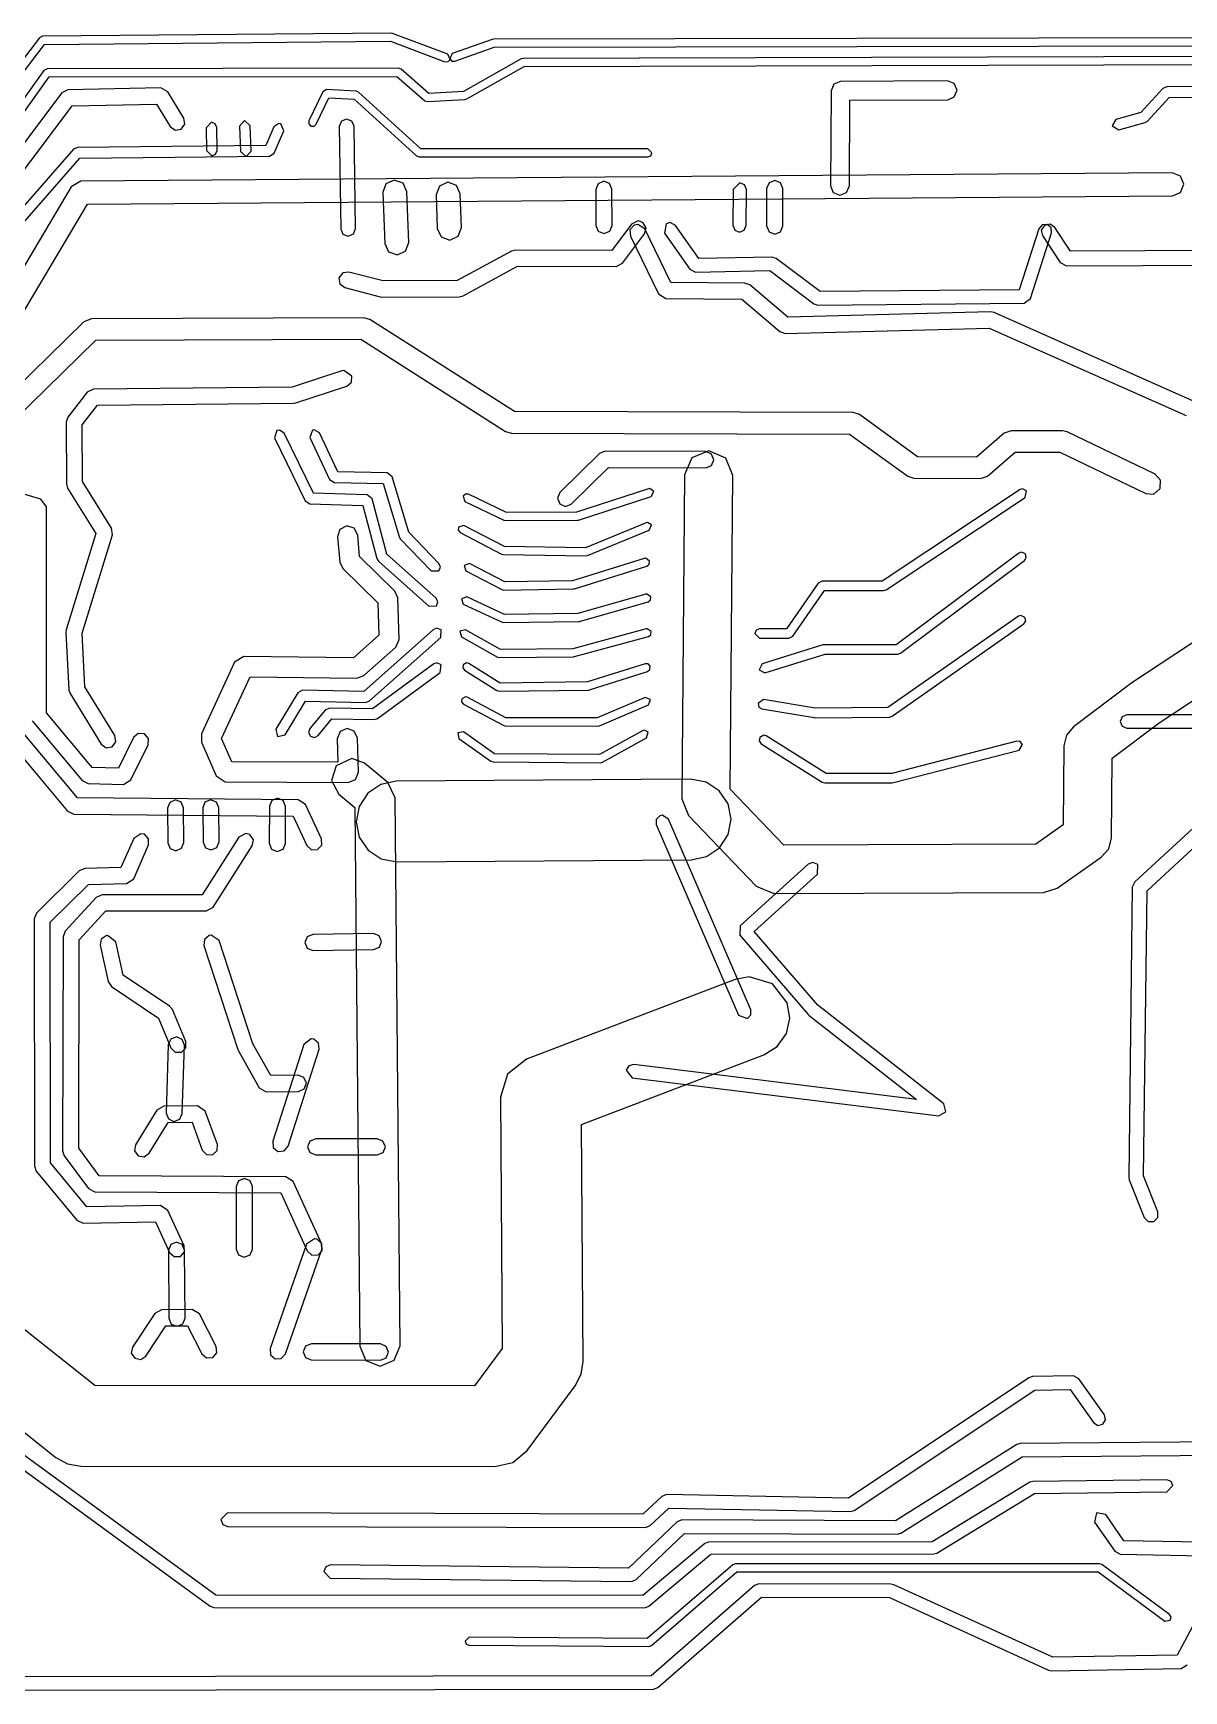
# Model space of a CAD drawing. Extents: x 7 to 219, y 2 to 126.
# Drawn here: x 53.4 to 139, y 2.3 to 125.6 of the extents above; entities that cross this region are included whole.
import ezdxf

# ---------------------------------------------------------------- set-up
doc = ezdxf.new("R2010")
doc.units = 0
doc.layers.add('PistasTop', color=7, linetype='CONTINUOUS')

msp = doc.modelspace()

# ---------------------------------------------------------------- linework, layer by layer
at = {"layer": 'PistasTop', "color": 7}
for p, q in [((53.8379, 125.25781), (45.332, 114.1934)), ((45.7168, 113.709), (54.2227, 124.77539)), ((54.0723, 125.375), (53.8379, 125.25781)), ((79.9961, 125.61133), (54.0723, 125.375)), ((54.2227, 124.77539), (79.9453, 125.00977)), ((79.9453, 125.00977), (84.0039, 123.48633)), ((80.1035, 125.5918), (79.9961, 125.61133)), ((79.9961, 125.61133), (79.9961, 125.61133)), ((84.2148, 124.04688), (80.1035, 125.5918)), ((87.5137, 125.13867), (84.5449, 124.08594)), ((87.6133, 125.15625), (87.5137, 125.13867)), ((162.656, 125.29688), (87.6133, 125.15625)), ((87.666, 124.55664), (162.561, 124.69531)), ((84.0039, 123.48633), (84.2337, 123.49398)), ((84.3906, 123.66211), (84.2148, 124.04688)), ((84.2337, 123.49398), (84.3906, 123.66211)), ((84.5449, 124.08594), (84.3633, 123.70312)), ((84.3633, 123.70312), (84.5166, 123.53197)), ((84.5166, 123.53197), (84.7461, 123.51953)), ((84.7461, 123.51953), (87.666, 124.55664)), ((89.668, 123.68945), (85.3887, 121.26953)), ((89.8164, 123.72656), (89.668, 123.68945)), ((158.74, 123.93164), (89.8164, 123.72656)), ((54.1699, 122.8418), (47.2734, 113.1992)), ((47.7129, 112.7813), (54.5684, 122.36719)), ((54.4141, 122.9668), (54.1699, 122.8418)), ((80.541, 122.99609), (54.4141, 122.9668)), ((54.5684, 122.36719), (80.4297, 122.39453)), ((80.4297, 122.39453), (82.5137, 120.58789)), ((80.7383, 122.92188), (80.541, 122.99609)), ((82.8145, 121.12109), (80.7383, 122.92188)), ((85.623, 120.71289), (89.8965, 123.12695)), ((89.8965, 123.12695), (158.646, 123.33203)), ((55.4922, 121.16602), (45.6406, 108.0586)), ((55.9609, 121.40625), (55.4922, 121.16602)), ((62.8613, 121.53125), (55.9609, 121.40625)), ((63.3828, 121.24609), (62.8613, 121.53125)), ((62.8613, 121.53125), (62.8613, 121.53125)), ((64.584, 119.29102), (63.3828, 121.24609)), ((74.916, 121.24609), (73.8906, 119.0957)), ((75.2031, 121.41602), (74.916, 121.24609)), ((77.3906, 121.30273), (75.2031, 121.41602)), ((75.2031, 121.41602), (75.2031, 121.41602)), ((77.5762, 121.22461), (77.3906, 121.30273)), ((82.207, 117.00586), (77.5762, 121.22461)), ((85.3887, 121.26953), (82.8145, 121.12109)), ((112.738, 121.31641), (112.693, 114.2559)), ((112.944, 121.80737), (112.738, 121.31641)), ((113.436, 122.01172), (112.944, 121.80737)), ((121.398, 122.05664), (113.436, 122.01172)), ((121.894, 121.85438), (121.398, 122.05664)), ((121.398, 122.05664), (121.398, 122.05664)), ((122.102, 121.36133), (121.894, 121.85438)), ((121.9, 120.86472), (122.102, 121.36133)), ((137.414, 121.48437), (135.773, 119.69727)), ((137.701, 121.61328), (137.414, 121.48437)), ((151.658, 121.83008), (137.701, 121.61328)), ((137.887, 120.81641), (151.67, 121.03125)), ((46.5996, 107.3379), (56.2754, 120.21094)), ((56.2754, 120.21094), (62.5391, 120.32617)), ((62.5391, 120.32617), (63.5605, 118.66211)), ((74.4336, 118.83789), (75.3711, 120.80664)), ((75.3711, 120.80664), (77.252, 120.70898)), ((77.252, 120.70898), (81.8887, 116.4844)), ((82.5137, 120.58789), (82.7285, 120.51563)), ((82.7285, 120.51563), (85.4922, 120.67383)), ((85.4922, 120.67383), (85.623, 120.71289)), ((114.094, 114.2461), (114.135, 120.61719)), ((114.135, 120.61719), (121.406, 120.65625)), ((121.406, 120.65625), (121.9, 120.86472)), ((135.773, 119.69727), (133.922, 119.19336)), ((136.283, 119.07031), (137.887, 120.81641)), ((63.5605, 118.66211), (63.9327, 118.39212)), ((63.9327, 118.39212), (64.3867, 118.46484)), ((64.3867, 118.46484), (64.6567, 118.83702)), ((64.6567, 118.83702), (64.584, 119.29102)), ((66.6309, 118.98242), (66.2363, 118.57812)), ((66.2363, 118.57812), (66.2539, 116.8789)), ((66.9152, 118.86803), (66.6309, 118.98242)), ((66.6309, 118.98242), (66.6309, 118.98242)), ((67.0352, 118.58594), (66.9152, 118.86803)), ((67.0547, 116.8887), (67.0352, 118.58594)), ((69.0957, 119.10742), (68.7148, 118.68945)), ((68.7148, 118.68945), (68.8008, 116.8027)), ((69.5137, 118.72656), (69.0957, 119.10742)), ((69.0957, 119.10742), (69.0957, 119.10742)), ((69.5996, 116.8398), (69.5137, 118.72656)), ((71.2793, 118.65234), (70.6777, 117.24805)), ((71.6504, 118.89453), (71.2793, 118.65234)), ((71.8047, 118.86133), (71.6504, 118.89453)), ((71.6504, 118.89453), (71.6504, 118.89453)), ((72.0156, 118.33789), (71.8047, 118.86133)), ((73.8906, 119.0957), (73.8788, 118.8659)), ((73.8788, 118.8659), (74.0332, 118.69531)), ((74.0332, 118.69531), (74.263, 118.68347)), ((74.263, 118.68347), (74.4336, 118.83789)), ((76.2962, 119.05605), (76.1406, 118.66406)), ((76.1406, 118.66406), (76.248, 111.043)), ((76.6836, 119.22266), (76.2962, 119.05605)), ((77.0743, 119.06641), (76.6836, 119.22266)), ((76.6836, 119.22266), (76.6836, 119.22266)), ((77.2402, 118.67969), (77.0743, 119.06641)), ((77.3477, 111.0586), (77.2402, 118.67969)), ((133.922, 119.19336), (133.641, 118.70313)), ((133.641, 118.70313), (134.131, 118.42188)), ((134.131, 118.42188), (136.094, 118.95508)), ((136.094, 118.95508), (136.283, 119.07031)), ((70.6777, 117.24805), (56.6582, 117.11133)), ((71.3105, 116.6934), (72.0156, 118.33789)), ((56.3613, 116.9746), (48.543, 108.0332)), ((49.1445, 107.5059), (56.8457, 116.3125)), ((56.6582, 117.11133), (56.3613, 116.9746)), ((56.8457, 116.3125), (70.9473, 116.4492)), ((66.2539, 116.8789), (66.6582, 116.4844)), ((66.6582, 116.4844), (66.9403, 116.6043)), ((66.9403, 116.6043), (67.0547, 116.8887)), ((68.8008, 116.8027), (69.2188, 116.4219)), ((69.2188, 116.4219), (69.5996, 116.8398)), ((70.9473, 116.4492), (71.3105, 116.6934)), ((81.8887, 116.4844), (82.0918, 116.4062)), ((82.0918, 116.4062), (99.1016, 116.4062)), ((99.1016, 117.00586), (82.207, 117.00586)), ((99.4023, 116.707), (99.1016, 117.00586)), ((99.1016, 116.4062), (99.3145, 116.4941)), ((99.3145, 116.4941), (99.4023, 116.707)), ((138.113, 115.207), (56.9258, 114.5898)), ((138.716, 114.9622), (138.113, 115.207)), ((138.113, 115.207), (138.113, 115.207)), ((138.969, 114.3633), (138.716, 114.9622)), ((56.2031, 114.1738), (47.9805, 100.3594)), ((56.9258, 114.5898), (56.2031, 114.1738)), ((57.418, 112.8926), (138.125, 113.5078)), ((79.6128, 114.3907), (79.375, 113.7441)), ((79.375, 113.7441), (79.5215, 109.9707)), ((80.2383, 114.6797), (79.6128, 114.3907)), ((80.8856, 114.4412), (80.2383, 114.6797)), ((80.2383, 114.6797), (80.2383, 114.6797)), ((81.1738, 113.8145), (80.8856, 114.4412)), ((81.3203, 110.041), (81.1738, 113.8145)), ((83.5878, 114.2327), (83.3457, 113.5879)), ((83.3457, 113.5879), (83.4316, 111.0762)), ((84.2148, 114.5176), (83.5878, 114.2327)), ((84.8597, 114.2755), (84.2148, 114.5176)), ((84.2148, 114.5176), (84.2148, 114.5176)), ((85.1445, 113.6484), (84.8597, 114.2755)), ((85.2305, 111.1387), (85.1445, 113.6484)), ((95.3917, 114.4114), (95.2187, 113.9863)), ((95.2187, 113.9863), (95.2324, 111.293)), ((95.8145, 114.5898), (95.3917, 114.4114)), ((96.2395, 114.4169), (95.8145, 114.5898)), ((95.8145, 114.5898), (95.8145, 114.5898)), ((96.418, 113.9941), (96.2395, 114.4169)), ((96.4336, 111.3008), (96.418, 113.9941)), ((105.445, 113.9883), (105.426, 111.3125)), ((105.947, 114.4844), (105.445, 113.9883)), ((106.3, 114.3365), (105.947, 114.4844)), ((105.947, 114.4844), (105.947, 114.4844)), ((106.445, 113.9824), (106.3, 114.3365)), ((106.426, 111.3047), (106.445, 113.9824)), ((108.113, 114.4747), (107.937, 114.0508)), ((107.937, 114.0508), (107.939, 111.2637)), ((108.537, 114.6504), (108.113, 114.4747)), ((108.962, 114.4753), (108.537, 114.6504)), ((108.537, 114.6504), (108.537, 114.6504)), ((109.139, 114.0508), (108.962, 114.4753)), ((109.141, 111.2656), (109.139, 114.0508)), ((112.693, 114.2559), (112.895, 113.7593)), ((112.895, 113.7593), (113.389, 113.5508)), ((113.389, 113.5508), (113.885, 113.7523)), ((113.885, 113.7523), (114.094, 114.2461)), ((138.125, 113.5078), (138.724, 113.7609)), ((138.724, 113.7609), (138.969, 114.3633)), ((49.4395, 99.4902), (57.418, 112.8926)), ((76.248, 111.043), (76.4153, 110.6568)), ((77.1921, 110.6685), (77.3477, 111.0586)), ((83.4316, 111.0762), (83.7172, 110.4503)), ((84.9884, 110.4938), (85.2305, 111.1387)), ((95.2324, 111.293), (95.4109, 110.8702)), ((96.2599, 110.8751), (96.4336, 111.3008)), ((97.8945, 111.4023), (96.4316, 109.4492)), ((98.0742, 111.3164), (97.7702, 110.9721)), ((98.3691, 111.6426), (97.8945, 111.4023)), ((98.3555, 111.377), (98.0742, 111.3164)), ((98.877, 111.041), (98.3555, 111.377)), ((98.3555, 111.377), (98.3555, 111.377)), ((98.7344, 111.5234), (98.3691, 111.6426)), ((98.3691, 111.6426), (98.3691, 111.6426)), ((98.9689, 111.1286), (98.7344, 111.5234)), ((98.8555, 110.6836), (98.9689, 111.1286)), ((100.82, 107.0625), (98.877, 111.041)), ((100.471, 111.4238), (100.346, 110.7285)), ((100.762, 111.5137), (100.471, 111.4238)), ((101.166, 111.2988), (100.762, 111.5137)), ((100.762, 111.5137), (100.762, 111.5137)), ((102.883, 108.8359), (101.166, 111.2988)), ((105.426, 111.3125), (105.569, 110.9578)), ((106.277, 110.9523), (106.426, 111.3047)), ((107.939, 111.2637), (108.116, 110.8391)), ((108.966, 110.8405), (109.141, 111.2656)), ((128.18, 111.0469), (126.73, 106.5215)), ((128.427, 111.3394), (128.18, 111.0469)), ((128.605, 111.3105), (128.371, 110.9616)), ((128.809, 111.3711), (128.427, 111.3394)), ((129.02, 111.3911), (128.605, 111.3105)), ((129.101, 111.1239), (128.809, 111.3711)), ((129.369, 111.1543), (129.02, 111.3911)), ((129.133, 110.7422), (129.101, 111.1239)), ((130.533, 109.3906), (129.369, 111.1543)), ((76.4153, 110.6568), (76.8066, 110.502)), ((76.8066, 110.502), (77.1921, 110.6685)), ((79.5215, 109.9707), (79.8104, 109.3453)), ((81.0818, 109.3957), (81.3203, 110.041)), ((83.7172, 110.4503), (84.3613, 110.209)), ((84.3613, 110.209), (84.9884, 110.4938)), ((95.4109, 110.8702), (95.8359, 110.6973)), ((95.8359, 110.6973), (96.2599, 110.8751)), ((97.2109, 108.4883), (98.8555, 110.6836)), ((97.7702, 110.9721), (97.7988, 110.5137)), ((97.7988, 110.5137), (99.9043, 106.2031)), ((100.346, 110.7285), (102.215, 108.0449)), ((105.569, 110.9578), (105.922, 110.8086)), ((105.922, 110.8086), (106.277, 110.9523)), ((108.116, 110.8391), (108.541, 110.6641)), ((108.541, 110.6641), (108.966, 110.8405)), ((127.574, 105.873), (129.133, 110.7422)), ((128.371, 110.9616), (128.451, 110.5488)), ((128.451, 110.5488), (129.779, 108.5371)), ((79.8104, 109.3453), (80.457, 109.1074)), ((80.457, 109.1074), (81.0818, 109.3957)), ((88.9551, 109.3945), (84.918, 107.2012)), ((89.2441, 109.4668), (88.9551, 109.3945)), ((96.4316, 109.4492), (89.2441, 109.4668)), ((108.33, 108.9492), (102.883, 108.8359)), ((108.643, 108.8496), (108.33, 108.9492)), ((111.912, 106.377), (108.643, 108.8496)), ((143.592, 109.457), (130.533, 109.3906)), ((76.3961, 107.7748), (76.1191, 107.4102)), ((76.1191, 107.4102), (76.1814, 106.9554)), ((76.8496, 107.8379), (76.3961, 107.7748)), ((79.4062, 107.1719), (76.8496, 107.8379)), ((85.3574, 106.0742), (89.3945, 108.2676)), ((89.3945, 108.2676), (96.7305, 108.248)), ((96.7305, 108.248), (97.2109, 108.4883)), ((102.215, 108.0449), (102.635, 107.832)), ((102.635, 107.832), (108.178, 107.9473)), ((108.178, 107.9473), (111.445, 105.4766)), ((129.779, 108.5371), (130.242, 108.2891)), ((130.242, 108.2891), (144.172, 108.3613)), ((76.1814, 106.9554), (76.5469, 106.6777)), ((76.5469, 106.6777), (79.1797, 105.9902)), ((84.918, 107.2012), (79.4062, 107.1719)), ((85.0742, 106.002), (85.3574, 106.0742)), ((99.9043, 106.2031), (100.439, 105.8672)), ((106.307, 107.0195), (100.82, 107.0625)), ((106.691, 106.877), (106.307, 107.0195)), ((109.514, 104.4785), (106.691, 106.877)), ((126.73, 106.5215), (111.912, 106.377)), ((79.1797, 105.9902), (79.334, 105.9707)), ((79.334, 105.9707), (85.0742, 106.002)), ((100.439, 105.8672), (106.08, 105.8223)), ((106.08, 105.8223), (108.91, 103.416)), ((124.604, 104.8652), (109.514, 104.4785)), ((111.445, 105.4766), (111.752, 105.375)), ((111.752, 105.375), (127.102, 105.5254)), ((124.863, 104.8145), (124.604, 104.8652)), ((127.102, 105.5254), (127.574, 105.873)), ((57.1484, 104.1309), (49.3398, 96.5078)), ((57.7031, 104.3594), (57.1484, 104.1309)), ((77.9766, 104.4336), (57.7031, 104.3594)), ((78.4102, 104.3086), (77.9766, 104.4336)), ((77.9766, 104.4336), (77.9766, 104.4336)), ((89.1816, 97.4551), (78.4102, 104.3086)), ((109.314, 103.2734), (124.5, 103.6621)), ((124.5, 103.6621), (139.156, 97.1641)), ((139.979, 98.1133), (124.863, 104.8145)), ((50.2207, 95.1309), (58.0332, 102.7598)), ((58.0332, 102.7598), (77.748, 102.832)), ((77.748, 102.832), (88.5176, 95.9805)), ((108.91, 103.416), (109.314, 103.2734)), ((76.3242, 100.4805), (72.6309, 99.2793)), ((76.4824, 100.5098), (76.3242, 100.4805)), ((77.082, 100.0957), (76.4824, 100.5098)), ((76.4824, 100.5098), (76.4824, 100.5098)), ((77.0453, 99.6376), (77.082, 100.0957)), ((57.3867, 98.8945), (55.9512, 97.0293)), ((57.8555, 99.127), (57.3867, 98.8945)), ((72.6309, 99.2793), (57.8555, 99.127)), ((72.916, 98.1094), (76.6953, 99.3398)), ((76.6953, 99.3398), (77.0453, 99.6376)), ((57.0273, 96.4609), (58.1602, 97.9297)), ((58.1602, 97.9297), (72.7363, 98.0801)), ((72.7363, 98.0801), (72.916, 98.1094)), ((114.371, 97.3848), (89.1816, 97.4551)), ((55.9512, 97.0293), (55.8262, 96.6621)), ((55.8262, 96.6621), (55.8438, 92.0742)), ((57.043, 92.248), (57.0273, 96.4609)), ((114.838, 97.2324), (114.371, 97.3848)), ((119.162, 94.0996), (114.838, 97.2324)), ((71.502, 96.0371), (71.3164, 95.5039)), ((71.3164, 95.5039), (73.6016, 90.8105)), ((71.6992, 96.0781), (71.502, 96.0371)), ((72.0371, 95.8535), (71.6992, 96.0781)), ((71.6992, 96.0781), (71.6992, 96.0781)), ((74.2148, 91.377), (72.0371, 95.8535)), ((74.1426, 96.0605), (73.9512, 95.5293)), ((73.9512, 95.5293), (75.4258, 92.4082)), ((74.2871, 96.0996), (74.1426, 96.0605)), ((74.6758, 95.8711), (74.2871, 96.0996)), ((74.2871, 96.0996), (74.2871, 96.0996)), ((76.043, 92.9727), (74.6758, 95.8711)), ((88.5176, 95.9805), (88.9453, 95.8555)), ((88.9453, 95.8555), (114.109, 95.7852)), ((114.109, 95.7852), (118.43, 92.6543)), ((125.617, 95.8398), (123.561, 94.0684)), ((126.141, 96.0332), (125.617, 95.8398)), ((129.938, 96.0293), (126.141, 96.0332)), ((130.283, 95.9492), (129.938, 96.0293)), ((136.836, 92.7988), (130.283, 95.9492)), ((95.5078, 94.332), (92.5508, 91.4258)), ((95.9316, 94.5039), (95.5078, 94.332)), ((103.406, 94.4727), (95.9316, 94.5039)), ((95.9316, 94.5039), (95.9316, 94.5039)), ((102.36, 94.0047), (101.822, 92.7363)), ((103.637, 94.5215), (102.36, 94.0047)), ((103.83, 94.2955), (103.406, 94.4727)), ((104.905, 93.9839), (103.637, 94.5215)), ((103.827, 93.4478), (104.004, 93.8711)), ((104.004, 93.8711), (103.83, 94.2955)), ((105.422, 92.707), (104.905, 93.9839)), ((123.561, 94.0684), (119.162, 94.0996)), ((124.377, 92.6602), (126.436, 94.4336)), ((126.436, 94.4336), (129.754, 94.4297)), ((129.754, 94.4297), (136.143, 91.3555)), ((53.9375, 90.9492), (47.7676, 92.7109)), ((79.709, 92.8906), (76.043, 92.9727)), ((80.082, 92.6074), (79.709, 92.8906)), ((81.3301, 88.4824), (80.082, 92.6074)), ((93.3926, 90.5703), (96.1738, 93.3027)), ((96.1738, 93.3027), (103.402, 93.2734)), ((101.822, 92.7363), (101.631, 68.6523)), ((103.402, 93.2734), (103.827, 93.4478)), ((105.236, 69.3555), (105.422, 92.707)), ((118.43, 92.6543), (118.895, 92.502)), ((123.85, 92.4668), (124.377, 92.6602)), ((137.245, 92.3424), (136.836, 92.7988)), ((55.8438, 92.0742), (55.9336, 91.7598)), ((55.9336, 91.7598), (58.0332, 88.373)), ((59.1973, 88.7734), (57.043, 92.248)), ((78.207, 91.2598), (74.2148, 91.377)), ((75.4258, 92.4082), (75.7793, 92.1797)), ((75.7793, 92.1797), (79.4004, 92.0977)), ((79.4004, 92.0977), (80.5918, 88.1582)), ((85.5285, 91.3134), (85.3574, 91.1602)), ((85.7578, 91.3008), (85.5285, 91.3134)), ((88.5742, 89.9434), (85.7578, 91.3008)), ((92.5508, 91.4258), (92.3725, 91.0032)), ((99.1582, 91.7031), (93.8027, 89.9668)), ((99.2578, 91.7188), (99.1582, 91.7031)), ((99.5352, 91.5098), (99.2578, 91.7188)), ((99.2578, 91.7188), (99.2578, 91.7188)), ((99.3418, 91.1328), (99.5352, 91.5098)), ((126.789, 91.6484), (116.531, 84.8438)), ((118.895, 92.502), (123.85, 92.4668)), ((126.98, 91.707), (126.789, 91.6484)), ((127.275, 91.5488), (126.98, 91.707)), ((126.98, 91.707), (126.98, 91.707)), ((127.176, 91.0645), (127.275, 91.5488)), ((136.143, 91.3555), (136.755, 91.3215)), ((136.755, 91.3215), (137.211, 91.7305)), ((137.211, 91.7305), (137.245, 92.3424)), ((54.3711, 90.3711), (53.9375, 90.9492)), ((54.3652, 75.0449), (54.3711, 90.3711)), ((73.6016, 90.8105), (73.9492, 90.5859)), ((73.9492, 90.5859), (77.8867, 90.4688)), ((77.8867, 90.4688), (78.9375, 86.5117)), ((78.582, 90.9629), (78.207, 91.2598)), ((79.6797, 86.834), (78.582, 90.9629)), ((85.3574, 91.1602), (85.4961, 90.7598)), ((85.4961, 90.7598), (88.377, 89.3711)), ((92.3725, 91.0032), (92.5449, 90.5781)), ((92.5449, 90.5781), (92.9671, 90.3989)), ((92.9671, 90.3989), (93.3926, 90.5703)), ((93.9434, 89.3809), (99.3418, 91.1328)), ((116.83, 84.2012), (127.176, 91.0645)), ((76.7051, 88.9453), (76.1955, 88.6816)), ((76.7168, 88.9473), (76.7051, 88.9453)), ((77.2567, 88.7682), (76.7168, 88.9473)), ((76.7168, 88.9473), (76.7168, 88.9473)), ((85.0176, 88.8516), (84.9965, 88.622)), ((85.4219, 88.9785), (85.0176, 88.8516)), ((88.4336, 87.4102), (85.4219, 88.9785)), ((88.377, 89.3711), (88.5078, 89.3418)), ((88.5078, 89.3418), (93.8516, 89.3672)), ((93.8027, 89.9668), (88.5742, 89.9434)), ((93.8516, 89.3672), (93.9434, 89.3809)), ((98.9687, 89.1797), (94.4492, 87.3203)), ((99.0684, 89.2012), (98.9687, 89.1797)), ((99.3594, 89.0156), (99.0684, 89.2012)), ((99.0684, 89.2012), (99.0684, 89.2012)), ((99.1973, 88.625), (99.3594, 89.0156)), ((58.0332, 88.373), (55.8301, 81.2168)), ((57.0078, 80.9648), (59.2598, 88.2812)), ((59.2598, 88.2812), (59.1973, 88.7734)), ((76.1955, 88.6816), (76.0215, 88.1348)), ((76.0215, 88.1348), (76.1836, 86.2578)), ((77.5156, 88.2617), (77.2567, 88.7682)), ((77.6543, 86.6641), (77.5156, 88.2617)), ((80.5918, 88.1582), (80.6855, 87.998)), ((80.6855, 87.998), (82.9766, 85.6074)), ((83.5547, 86.1621), (81.3301, 88.4824)), ((84.9965, 88.622), (85.1445, 88.4453)), ((85.1445, 88.4453), (88.2207, 86.8457)), ((94.6191, 86.7422), (99.1973, 88.625)), ((80.2832, 84.0977), (77.6543, 86.6641)), ((78.9375, 86.5117), (79.0566, 86.3164)), ((83.3438, 83.5645), (79.6797, 86.834)), ((88.2207, 86.8457), (88.3535, 86.8105)), ((88.3535, 86.8105), (94.502, 86.7188)), ((94.4492, 87.3203), (88.4336, 87.4102)), ((98.8359, 86.5234), (93.502, 84.8594)), ((94.502, 86.7188), (94.6191, 86.7422)), ((98.9375, 86.5371), (98.8359, 86.5234)), ((99.2109, 86.3262), (98.9375, 86.5371)), ((98.9375, 86.5371), (98.9375, 86.5371)), ((126.699, 86.9297), (117.576, 80.1094)), ((117.902, 79.4785), (127.119, 86.3691)), ((126.887, 86.998), (126.699, 86.9297)), ((127.189, 86.8594), (126.887, 86.998)), ((126.887, 86.998), (126.887, 86.998)), ((127.119, 86.3691), (127.256, 86.5997)), ((127.256, 86.5997), (127.189, 86.8594)), ((76.1836, 86.2578), (76.4062, 85.7852)), ((76.4062, 85.7852), (79.0195, 83.2344)), ((79.0566, 86.3164), (82.8105, 82.9668)), ((82.9766, 85.6074), (83.541, 85.5957)), ((83.541, 85.5957), (83.6654, 85.8761)), ((83.6654, 85.8761), (83.5547, 86.1621)), ((85.8359, 86.1406), (85.4316, 86.0137)), ((85.4316, 86.0137), (85.5586, 85.6094)), ((85.5586, 85.6094), (88.2422, 84.209)), ((88.4531, 84.7773), (85.8359, 86.1406)), ((93.6387, 84.2754), (99.0137, 85.9492)), ((99.0137, 85.9492), (99.1907, 86.0967)), ((99.1907, 86.0967), (99.2109, 86.3262)), ((80.5098, 83.584), (80.2832, 84.0977)), ((88.2422, 84.209), (88.3867, 84.1758)), ((88.3867, 84.1758), (93.5547, 84.2617)), ((93.502, 84.8594), (88.4531, 84.7773)), ((93.5547, 84.2617), (93.6387, 84.2754)), ((98.9512, 83.875), (93.8809, 82.4316)), ((99.0059, 83.8848), (98.9512, 83.875)), ((99.3223, 83.668), (99.0059, 83.8848)), ((99.0059, 83.8848), (99.0059, 83.8848)), ((111.77, 84.6855), (109.416, 81.2969)), ((109.887, 80.7461), (112.24, 84.1367)), ((112.057, 84.8359), (111.77, 84.6855)), ((116.531, 84.8438), (112.057, 84.8359)), ((112.24, 84.1367), (116.637, 84.1426)), ((116.637, 84.1426), (116.83, 84.2012)), ((145.709, 84.2617), (135.107, 77.2676)), ((79.0195, 83.2344), (79.0957, 80.8105)), ((80.6055, 80.5039), (80.5098, 83.584)), ((82.8105, 82.9668), (83.375, 82.998)), ((83.4771, 83.2877), (83.3438, 83.5645)), ((83.375, 82.998), (83.4771, 83.2877)), ((85.623, 83.6719), (85.2246, 83.5273)), ((85.2246, 83.5273), (85.3691, 83.1289)), ((85.3691, 83.1289), (88.2559, 81.7832)), ((88.4473, 82.3555), (85.623, 83.6719)), ((94.0078, 81.8438), (99.1152, 83.2969)), ((99.1152, 83.2969), (99.2958, 83.4394)), ((99.2958, 83.4394), (99.3223, 83.668)), ((88.2559, 81.7832), (88.3867, 81.7559)), ((88.3867, 81.7559), (93.9297, 81.832)), ((93.8809, 82.4316), (88.4473, 82.3555)), ((93.9297, 81.832), (94.0078, 81.8438)), ((126.668, 82.2266), (116.961, 75.4258)), ((117.273, 74.791), (127.07, 81.6523)), ((126.857, 82.2891), (126.668, 82.2266)), ((127.156, 82.1406), (126.857, 82.2891)), ((126.857, 82.2891), (126.857, 82.2891)), ((127.07, 81.6523), (127.215, 81.8786)), ((127.215, 81.8786), (127.156, 82.1406)), ((137.139, 74.2949), (148.346, 81.6875)), ((55.8301, 81.2168), (55.8047, 81.0078)), ((55.8047, 81.0078), (56.0254, 76.752)), ((57.2148, 76.9668), (57.0078, 80.9648)), ((79.0957, 80.8105), (77.1914, 79.1348)), ((83.1602, 81.2383), (77.9785, 76.625)), ((78.3945, 75.9219), (83.6934, 80.6406)), ((80.3516, 79.918), (80.6055, 80.5039)), ((83.3926, 81.3379), (83.1602, 81.2383)), ((83.7246, 81.2051), (83.3926, 81.3379)), ((83.3926, 81.3379), (83.3926, 81.3379)), ((83.6934, 80.6406), (83.7246, 81.2051)), ((85.5312, 81.2227), (85.123, 81.1094)), ((85.123, 81.1094), (85.2363, 80.7012)), ((85.2363, 80.7012), (87.9141, 79.1895)), ((88.1406, 79.752), (85.5312, 81.2227)), ((98.9805, 81.291), (93.5176, 79.8066)), ((93.6387, 79.2188), (99.1387, 80.7109)), ((99.0371, 81.3008), (98.9805, 81.291)), ((99.3496, 81.0801), (99.0371, 81.3008)), ((99.0371, 81.3008), (99.0371, 81.3008)), ((99.1387, 80.7109), (99.3208, 80.8517)), ((99.3208, 80.8517), (99.3496, 81.0801)), ((107.149, 81.1937), (107.047, 80.9453)), ((107.047, 80.9453), (107.396, 80.5957)), ((107.396, 81.2969), (107.149, 81.1937)), ((109.416, 81.2969), (107.396, 81.2969)), ((107.396, 80.5957), (109.6, 80.5957)), ((109.6, 80.5957), (109.887, 80.7461)), ((69.0469, 79.2344), (68.3555, 78.7988)), ((77.1914, 79.1348), (69.0469, 79.2344)), ((77.9648, 77.8184), (80.3516, 79.918)), ((87.9141, 79.1895), (88.0664, 79.1504)), ((88.0664, 79.1504), (93.5625, 79.207)), ((93.5176, 79.8066), (88.1406, 79.752)), ((93.5625, 79.207), (93.6387, 79.2188)), ((112.129, 80.0918), (107.604, 78.6836)), ((107.812, 78.0156), (112.287, 79.4082)), ((112.232, 80.1074), (112.129, 80.0918)), ((117.576, 80.1094), (112.232, 80.1074)), ((112.287, 79.4082), (117.691, 79.4082)), ((117.691, 79.4082), (117.902, 79.4785)), ((68.3555, 78.7988), (65.8906, 73.4648)), ((67.3926, 73.1406), (69.5137, 77.7285)), ((69.5137, 77.7285), (77.4609, 77.6309)), ((77.4609, 77.6309), (77.9648, 77.8184)), ((83.1719, 78.6875), (78.6152, 75.3438)), ((78.9805, 74.6191), (83.6445, 78.043)), ((83.4102, 78.7656), (83.1719, 78.6875)), ((83.7305, 78.6016), (83.4102, 78.7656)), ((83.4102, 78.7656), (83.4102, 78.7656)), ((83.6445, 78.043), (83.7305, 78.6016)), ((85.3633, 78.6191), (85.3243, 78.3927)), ((85.3243, 78.3927), (85.457, 78.2051)), ((85.6016, 78.7598), (85.3633, 78.6191)), ((85.457, 78.2051), (87.8652, 76.6934)), ((85.7773, 78.7148), (85.6016, 78.7598)), ((85.6016, 78.7598), (85.6016, 78.7598)), ((88.1094, 77.248), (85.7773, 78.7148)), ((98.8926, 78.6953), (94.6211, 77.334)), ((94.7617, 76.748), (99.0742, 78.123)), ((99.1215, 78.6758), (98.8926, 78.6953)), ((99.0742, 78.123), (99.25, 78.271)), ((99.2695, 78.5), (99.1215, 78.6758)), ((99.25, 78.271), (99.2695, 78.5)), ((107.604, 78.6836), (107.375, 78.2461)), ((107.375, 78.2461), (107.812, 78.0156)), ((56.0254, 76.752), (56.1133, 76.4668)), ((59.4453, 73.3457), (57.2148, 76.9668)), ((73.0645, 76.5215), (71.4219, 73.8164)), ((73.4141, 76.7148), (73.0645, 76.5215)), ((77.9785, 76.625), (73.4141, 76.7148)), ((87.8652, 76.6934), (88.0293, 76.6484)), ((88.0293, 76.6484), (94.6738, 76.7344)), ((94.6211, 77.334), (88.1094, 77.248)), ((94.6738, 76.7344), (94.7617, 76.748)), ((135.014, 77.2012), (130.773, 73.9961)), ((135.107, 77.2676), (135.014, 77.2012)), ((56.1133, 76.4668), (58.4219, 72.7168)), ((72.1055, 73.4023), (73.6289, 75.9102)), ((73.6289, 75.9102), (78.1191, 75.8203)), ((75.1035, 75.248), (73.9531, 73.8691)), ((75.416, 75.3906), (75.1035, 75.248)), ((78.6152, 75.3438), (75.416, 75.3906)), ((78.1191, 75.8203), (78.3945, 75.9219)), ((85.2617, 76.0801), (85.239, 75.8515)), ((85.239, 75.8515), (85.3848, 75.6738)), ((85.5332, 76.2383), (85.2617, 76.0801)), ((85.3848, 75.6738), (88.3262, 74.1133)), ((85.666, 76.2031), (85.5332, 76.2383)), ((85.5332, 76.2383), (85.5332, 76.2383)), ((88.543, 74.6777), (85.666, 76.2031)), ((98.9082, 76.1777), (95.3262, 74.6562)), ((95.5039, 74.0801), (99.1426, 75.627)), ((99.3008, 76.0195), (98.9082, 76.1777)), ((99.1426, 75.627), (99.3008, 76.0195)), ((107.703, 76.0195), (107.301, 75.7324)), ((107.301, 75.7324), (107.36, 75.4707)), ((107.36, 75.4707), (107.588, 75.3281)), ((107.588, 75.3281), (111.465, 74.6816)), ((111.551, 75.377), (107.703, 76.0195)), ((116.961, 75.4258), (111.551, 75.377)), ((50.418, 74.3105), (55.9297, 67.7246)), ((56.6719, 68.707), (51.4746, 74.918)), ((53.3027, 74.4453), (57.0059, 69.9961)), ((57.7539, 70.9727), (54.3652, 75.0449)), ((74.5684, 73.3574), (75.5957, 74.5879)), ((75.5957, 74.5879), (78.7383, 74.543)), ((78.7383, 74.543), (78.9805, 74.6191)), ((88.3262, 74.1133), (88.4668, 74.0781)), ((88.4668, 74.0781), (95.3867, 74.0566)), ((95.3262, 74.6562), (88.543, 74.6777)), ((95.3867, 74.0566), (95.5039, 74.0801)), ((111.465, 74.6816), (111.527, 74.6758)), ((111.527, 74.6758), (117.076, 74.7266)), ((117.076, 74.7266), (117.273, 74.791)), ((133.65, 71.6582), (137.139, 74.2949)), ((134.375, 74.75), (134.229, 74.3965)), ((134.229, 74.3965), (134.375, 74.0429)), ((134.729, 74.8965), (134.375, 74.75)), ((134.375, 74.0429), (134.729, 73.8965)), ((144.814, 74.8867), (134.729, 74.8965)), ((59.248, 72.5195), (59.518, 72.8917)), ((59.518, 72.8917), (59.4453, 73.3457)), ((60.8398, 73.1953), (59.7266, 70.9277)), ((61.185, 73.5002), (60.8398, 73.1953)), ((61.6445, 73.4707), (61.185, 73.5002)), ((61.9474, 73.1259), (61.6445, 73.4707)), ((61.918, 72.668), (61.9474, 73.1259)), ((65.8906, 73.4648), (65.8828, 72.8496)), ((65.8828, 72.8496), (66.9766, 70.3438)), ((68.1562, 71.3926), (67.3926, 73.1406)), ((71.4219, 73.8164), (71.5566, 73.2676)), ((71.5566, 73.2676), (72.1055, 73.4023)), ((73.9531, 73.8691), (73.8613, 73.5764)), ((73.8613, 73.5764), (74.0039, 73.3047)), ((74.0039, 73.3047), (74.2971, 73.2138)), ((74.2971, 73.2138), (74.5684, 73.3574)), ((76.1992, 73.6468), (75.9941, 73.1113)), ((75.9941, 73.1113), (76.041, 71.3574)), ((76.7227, 73.8809), (76.1992, 73.6468)), ((77.2581, 73.6758), (76.7227, 73.8809)), ((77.4922, 73.1523), (77.2581, 73.6758)), ((77.5625, 70.623), (77.4922, 73.1523)), ((85.3789, 73.6152), (84.9609, 73.5449)), ((84.9609, 73.5449), (85.0332, 73.127)), ((85.0332, 73.127), (87.4199, 71.4375)), ((87.6895, 71.9824), (85.3789, 73.6152)), ((98.7031, 73.7109), (95.5059, 71.9277)), ((95.7285, 71.3652), (98.9961, 73.1855)), ((98.8457, 73.748), (98.7031, 73.7109)), ((99.1113, 73.5937), (98.8457, 73.748)), ((98.8457, 73.748), (98.8457, 73.748)), ((98.9961, 73.1855), (99.1113, 73.5937)), ((107.426, 73.2148), (107.381, 72.9506)), ((107.381, 72.9506), (107.537, 72.7324)), ((107.721, 73.3789), (107.426, 73.2148)), ((107.908, 73.3242), (107.721, 73.3789)), ((107.721, 73.3789), (107.721, 73.3789)), ((112.355, 70.5293), (107.908, 73.3242)), ((126.543, 72.9434), (117.24, 70.5332)), ((126.809, 72.9063), (126.543, 72.9434)), ((126.971, 72.6914), (126.809, 72.9063)), ((130.251, 73.3702), (130.059, 72.5781)), ((130.773, 73.9961), (130.251, 73.3702)), ((134.729, 73.8965), (145.32, 73.8867)), ((58.4219, 72.7168), (58.794, 72.4468)), ((58.794, 72.4468), (59.248, 72.5195)), ((60.6348, 70.0547), (61.918, 72.668)), ((77.0742, 71.6406), (75.9102, 71.0996)), ((78.0215, 71.2949), (77.0742, 71.6406)), ((77.0742, 71.6406), (77.0742, 71.6406)), ((95.5059, 71.9277), (87.6895, 71.9824)), ((107.537, 72.7324), (112.068, 69.8828)), ((117.373, 69.8438), (126.719, 72.2656)), ((126.719, 72.2656), (126.971, 72.6914)), ((130.059, 72.5781), (130, 66.707)), ((133.59, 65.7461), (133.65, 71.6582)), ((59.7266, 70.9277), (57.7539, 70.9727)), ((66.9766, 70.3438), (67.6602, 69.8945)), ((76.041, 71.3574), (68.1562, 71.3926)), ((75.9102, 71.0996), (75.5699, 70.0025)), ((77.3485, 70.0787), (77.5625, 70.623)), ((79.7559, 69.8555), (78.0215, 71.2949)), ((87.4199, 71.4375), (87.5918, 71.3828)), ((87.5918, 71.3828), (95.5801, 71.3281)), ((95.5801, 71.3281), (95.7285, 71.3652)), ((117.24, 70.5332), (112.355, 70.5293)), ((57.0059, 69.9961), (57.4531, 69.7793)), ((57.4531, 69.7793), (60.082, 69.7188)), ((60.082, 69.7188), (60.6348, 70.0547)), ((67.6602, 69.8945), (76.8086, 69.8535)), ((75.5699, 70.0025), (76.1055, 68.9863)), ((76.8086, 69.8535), (77.3485, 70.0787)), ((79.228, 69.7171), (78.2587, 69.06)), ((80.375, 69.9531), (79.228, 69.7171)), ((80.2988, 68.7148), (79.7559, 69.8555)), ((102.283, 70.1035), (80.375, 69.9531)), ((103.433, 69.8834), (102.283, 70.1035)), ((102.283, 70.1035), (102.283, 70.1035)), ((104.411, 69.2401), (103.433, 69.8834)), ((105.068, 68.2714), (104.411, 69.2401)), ((109.225, 65.2012), (105.236, 69.3555)), ((112.068, 69.8828), (112.256, 69.8301)), ((112.256, 69.8301), (117.285, 69.832)), ((117.285, 69.832), (117.373, 69.8438)), ((73.0957, 68.5586), (56.6719, 68.707)), ((63.5349, 68.3768), (63.3633, 67.9512)), ((63.3633, 67.9512), (63.3867, 65.377)), ((63.957, 68.5566), (63.5349, 68.3768)), ((64.3826, 68.3851), (63.957, 68.5566)), ((63.957, 68.5566), (63.957, 68.5566)), ((64.5625, 67.9629), (64.3826, 68.3851)), ((64.5859, 65.3887), (64.5625, 67.9629)), ((66.1521, 68.3885), (65.9805, 67.9629)), ((65.9805, 67.9629), (66.0098, 65.4277)), ((66.5742, 68.5684), (66.1521, 68.3885)), ((67.0011, 68.3975), (66.5742, 68.5684)), ((66.5742, 68.5684), (66.5742, 68.5684)), ((67.1816, 67.9746), (67.0011, 68.3975)), ((67.209, 65.4414), (67.1816, 67.9746)), ((70.9531, 68.0879), (70.9375, 65.332)), ((71.1316, 68.5106), (70.9531, 68.0879)), ((71.5566, 68.6836), (71.1316, 68.5106)), ((71.9794, 68.5051), (71.5566, 68.6836)), ((71.5566, 68.6836), (71.5566, 68.6836)), ((72.1523, 68.0801), (71.9794, 68.5051)), ((72.1367, 65.3262), (72.1523, 68.0801)), ((73.6348, 68.2129), (73.0957, 68.5586)), ((74.8242, 65.6641), (73.6348, 68.2129)), ((76.1055, 68.9863), (77.3047, 67.9922)), ((77.3047, 67.9922), (77.6641, 27.9082)), ((77.6148, 68.0818), (77.3945, 66.9316)), ((78.2587, 69.06), (77.6148, 68.0818)), ((80.6641, 27.9355), (80.2988, 68.7148)), ((101.631, 68.6523), (102.133, 67.3926)), ((105.305, 67.125), (105.068, 68.2714)), ((55.9297, 67.7246), (56.3848, 67.5098)), ((56.3848, 67.5098), (72.707, 67.3613)), ((72.707, 67.3613), (73.7363, 65.1562)), ((77.3945, 66.9316), (77.6311, 65.7852)), ((99.9805, 67.3809), (99.7141, 67.1056)), ((99.7141, 67.1056), (99.7207, 66.7227)), ((99.7207, 66.7227), (105.846, 52.5527)), ((100.166, 67.4219), (99.9805, 67.3809)), ((100.639, 67.1191), (100.166, 67.4219)), ((100.166, 67.4219), (100.166, 67.4219)), ((106.764, 52.9492), (100.639, 67.1191)), ((102.133, 67.3926), (107.162, 62.1504)), ((105.085, 65.9753), (105.305, 67.125)), ((130, 66.707), (127.959, 65.2754)), ((60.8496, 65.6914), (59.9004, 63.5254)), ((61.3867, 66.0488), (60.8496, 65.6914)), ((61.6406, 66), (61.3867, 66.0488)), ((61.3867, 66.0488), (61.3867, 66.0488)), ((61.9589, 65.6685), (61.6406, 66)), ((61.9492, 65.209), (61.9589, 65.6685)), ((63.3867, 65.377), (63.5666, 64.9548)), ((64.4144, 64.9631), (64.5859, 65.3887)), ((68.6602, 65.793), (65.9316, 61.5098)), ((66.0098, 65.4277), (66.1903, 65.0068)), ((67.0374, 65.0158), (67.209, 65.4414)), ((69.1816, 66.0703), (68.6602, 65.793)), ((69.4883, 65.9766), (69.1816, 66.0703)), ((69.1816, 66.0703), (69.1816, 66.0703)), ((69.7515, 65.6005), (69.4883, 65.9766)), ((69.6719, 65.1484), (69.7515, 65.6005)), ((74.8446, 65.2042), (74.8242, 65.6641)), ((77.6311, 65.7852), (78.2884, 64.8166)), ((104.441, 64.9974), (105.085, 65.9753)), ((133.383, 64.925), (133.59, 65.7461)), ((139.67, 66.4629), (135.318, 62.4551)), ((136.238, 61.8066), (140.59, 65.8145)), ((60.8477, 62.6953), (61.9492, 65.209)), ((63.5666, 64.9548), (63.9922, 64.7832)), ((63.9922, 64.7832), (64.4144, 64.9631)), ((66.1903, 65.0068), (66.6152, 64.8359)), ((66.6152, 64.8359), (67.0374, 65.0158)), ((66.7676, 60.5879), (69.6719, 65.1484)), ((70.9375, 65.332), (71.1105, 64.907)), ((71.1105, 64.907), (71.5332, 64.7285)), ((71.5332, 64.7285), (71.9589, 64.9022)), ((71.9589, 64.9022), (72.1367, 65.3262)), ((73.7363, 65.1562), (74.0745, 64.8458)), ((74.0745, 64.8458), (74.5332, 64.8652)), ((74.5332, 64.8652), (74.8446, 65.2042)), ((78.2884, 64.8166), (79.2663, 64.1732)), ((79.2663, 64.1732), (80.416, 63.9531)), ((102.326, 64.1035), (103.473, 64.3401)), ((103.473, 64.3401), (104.441, 64.9974)), ((127.959, 65.2754), (109.225, 65.2012)), ((129.563, 62.0039), (132.824, 64.2891)), ((132.824, 64.2891), (133.383, 64.925)), ((56.8008, 63.2773), (53.6133, 60.1387)), ((57.2051, 63.4512), (56.8008, 63.2773)), ((59.9004, 63.5254), (57.2051, 63.4512)), ((80.416, 63.9531), (102.326, 64.1035)), ((111.035, 63.7812), (105.979, 59.1836)), ((107.012, 58.7715), (111.709, 63.041)), ((111.373, 63.9102), (111.035, 63.7812)), ((111.742, 63.7461), (111.373, 63.9102)), ((111.373, 63.9102), (111.373, 63.9102)), ((111.709, 63.041), (111.742, 63.7461)), ((54.6348, 59.459), (57.4746, 62.2578)), ((57.4746, 62.2578), (60.3145, 62.3379)), ((60.3145, 62.3379), (60.8477, 62.6953)), ((107.162, 62.1504), (108.469, 61.5977)), ((108.469, 61.5977), (128.537, 61.6777)), ((128.537, 61.6777), (129.563, 62.0039)), ((135.141, 62.0566), (134.873, 40.4922)), ((135.318, 62.4551), (135.141, 62.0566)), ((135.975, 40.5859), (136.238, 61.8066)), ((58.0566, 61.3066), (55.7559, 58.7832)), ((58.5, 61.502), (58.0566, 61.3066)), ((65.9316, 61.5098), (58.5, 61.502)), ((66.2617, 60.3086), (66.7676, 60.5879)), ((53.6133, 60.1387), (53.4355, 59.709)), ((53.4355, 59.709), (53.457, 41.332)), ((54.6562, 41.5488), (54.6348, 59.459)), ((56.7988, 58.1445), (58.7656, 60.3027)), ((58.7656, 60.3027), (66.2617, 60.3086)), ((55.5996, 58.3809), (55.5605, 42.4414)), ((55.7559, 58.7832), (55.5996, 58.3809)), ((56.7617, 42.6367), (56.7988, 58.1445)), ((58.4242, 58.1962), (58.3437, 57.7441)), ((58.8008, 58.459), (58.4242, 58.1962)), ((58.8965, 58.4727), (58.8008, 58.459)), ((59.5156, 58.002), (58.8965, 58.4727)), ((58.8965, 58.4727), (58.8965, 58.4727)), ((60.0605, 55.5312), (59.5156, 58.002)), ((66.1082, 58.1802), (66.0723, 57.7227)), ((66.457, 58.4785), (66.1082, 58.1802)), ((66.6152, 58.5078), (66.457, 58.4785)), ((67.2148, 58.0938), (66.6152, 58.5078)), ((66.6152, 58.5078), (66.6152, 58.5078)), ((69.7109, 50.4219), (67.2148, 58.0938)), ((73.7437, 58.3767), (73.5742, 57.9492)), ((74.166, 58.5586), (73.7437, 58.3767)), ((78.6836, 58.625), (74.166, 58.5586)), ((79.111, 58.4555), (78.6836, 58.625)), ((78.6836, 58.625), (78.6836, 58.625)), ((79.293, 58.0332), (79.111, 58.4555)), ((79.1235, 57.6058), (79.293, 58.0332)), ((105.979, 59.1836), (105.936, 58.4863)), ((105.936, 58.4863), (111.023, 52.5898)), ((111.748, 53.2793), (107.012, 58.7715)), ((58.3437, 57.7441), (58.9395, 55.0371)), ((66.0723, 57.7227), (68.5879, 49.9941)), ((73.5742, 57.9492), (73.7561, 57.5289)), ((73.7561, 57.5289), (74.1816, 57.3594)), ((74.1816, 57.3594), (78.7012, 57.4238)), ((78.7012, 57.4238), (79.1235, 57.6058)), ((63.5156, 53.2246), (60.0605, 55.5312)), ((58.9395, 55.0371), (59.1934, 54.668)), ((59.1934, 54.668), (62.6973, 52.3281)), ((105.602, 55.1973), (90.0742, 49.2734)), ((106.648, 55.3945), (105.602, 55.1973)), ((108.364, 54.8722), (106.648, 55.3945)), ((106.648, 55.3945), (106.648, 55.3945)), ((109.475, 53.4648), (108.364, 54.8722)), ((63.7363, 52.957), (63.5156, 53.2246)), ((109.671, 52.3105), (109.475, 53.4648)), ((121.121, 45.9473), (111.748, 53.2793)), ((62.6973, 52.3281), (63.6172, 50.1172)), ((64.7246, 50.5781), (63.7363, 52.957)), ((105.846, 52.5527), (106.502, 52.291)), ((106.502, 52.291), (106.769, 52.5658)), ((106.769, 52.5658), (106.764, 52.9492)), ((109.41, 51.169), (109.671, 52.3105)), ((111.023, 52.5898), (111.094, 52.5215)), ((111.094, 52.5215), (119.082, 46.2715)), ((63.6119, 50.7684), (63.4238, 50.3496)), ((64.041, 50.9316), (63.6119, 50.7684)), ((64.4605, 50.7429), (64.041, 50.9316)), ((64.041, 50.9316), (64.041, 50.9316)), ((64.623, 50.3125), (64.4605, 50.7429)), ((64.7261, 50.1188), (64.7246, 50.5781)), ((74.0586, 50.791), (73.498, 50.373)), ((74.252, 50.7637), (74.0586, 50.791)), ((74.0586, 50.791), (74.0586, 50.791)), ((74.6023, 50.4672), (74.252, 50.7637)), ((108.732, 50.2143), (109.41, 51.169)), ((63.4238, 50.3496), (63.2656, 45.2559)), ((63.6172, 50.1172), (63.9425, 49.7922)), ((63.9425, 49.7922), (64.4023, 49.793)), ((64.4023, 49.793), (64.7261, 50.1188)), ((64.4648, 45.2188), (64.623, 50.3125)), ((68.5879, 49.9941), (68.6348, 49.8848)), ((68.6348, 49.8848), (70.1758, 47.1445)), ((71.0469, 48.043), (69.7109, 50.4219)), ((73.498, 50.373), (71.1953, 43.1621)), ((72.3379, 42.7969), (74.6406, 50.0098)), ((74.6406, 50.0098), (74.6023, 50.4672)), ((94.1582, 44.4082), (107.74, 49.5918)), ((107.74, 49.5918), (108.732, 50.2143)), ((88.6675, 48.1633), (88.1445, 46.4492)), ((90.0742, 49.2734), (88.6675, 48.1633)), ((97.683, 48.7771), (97.4941, 48.4434)), ((97.4941, 48.4434), (97.9297, 47.8867)), ((98.0527, 48.8789), (97.683, 48.7771)), ((119.082, 46.2715), (98.0527, 48.8789)), ((70.1758, 47.1445), (70.707, 46.8379)), ((70.707, 46.8379), (73.1055, 46.873)), ((73.0879, 48.0723), (71.0469, 48.043)), ((73.5153, 47.9028), (73.0879, 48.0723)), ((73.1055, 46.873), (73.5271, 47.0543)), ((73.6973, 47.4805), (73.5153, 47.9028)), ((73.5271, 47.0543), (73.6973, 47.4805)), ((97.9297, 47.8867), (120.752, 45.0566)), ((63.0801, 45.7676), (62.5762, 45.4844)), ((65.6016, 45.791), (63.0801, 45.7676)), ((66.1699, 45.3984), (65.6016, 45.791)), ((65.6016, 45.791), (65.6016, 45.791)), ((88.1445, 46.4492), (88.2715, 27.7383)), ((121.276, 45.3614), (121.121, 45.9473)), ((62.5762, 45.4844), (60.9785, 42.9043)), ((61.998, 42.2715), (63.4219, 44.5703)), ((63.2656, 45.2559), (63.4282, 44.8274)), ((63.4219, 44.5703), (65.1895, 44.5879)), ((63.4282, 44.8274), (63.8457, 44.6387)), ((63.8457, 44.6387), (64.2754, 44.8005)), ((64.2754, 44.8005), (64.4648, 45.2188)), ((65.1895, 44.5879), (65.9512, 42.5098)), ((67.0781, 42.9219), (66.1699, 45.3984)), ((94.2773, 26.775), (94.1582, 44.4082)), ((120.752, 45.0566), (121.276, 45.3614)), ((73.9648, 43.17), (73.7891, 42.7461)), ((74.3887, 43.3457), (73.9648, 43.17)), ((78.9707, 43.3477), (74.3887, 43.3457)), ((79.3958, 43.1726), (78.9707, 43.3477)), ((78.9707, 43.3477), (78.9707, 43.3477)), ((79.5723, 42.748), (79.3958, 43.1726)), ((55.5605, 42.4414), (55.6777, 42.084)), ((55.6777, 42.084), (57.4883, 39.6367)), ((58.2734, 40.5918), (56.7617, 42.6367)), ((60.9785, 42.9043), (60.9041, 42.4512)), ((60.9041, 42.4512), (61.1719, 42.0781)), ((61.1719, 42.0781), (61.625, 42.0037)), ((61.625, 42.0037), (61.998, 42.2715)), ((65.9512, 42.5098), (66.2619, 42.1717)), ((66.2619, 42.1717), (66.7207, 42.1523)), ((66.7207, 42.1523), (67.0588, 42.4631)), ((67.0588, 42.4631), (67.0781, 42.9219)), ((71.1953, 43.1621), (71.2336, 42.7047)), ((71.2336, 42.7047), (71.584, 42.4082)), ((71.584, 42.4082), (72.0414, 42.4465)), ((72.0414, 42.4465), (72.3379, 42.7969)), ((73.7891, 42.7461), (73.9648, 42.3222)), ((73.9648, 42.3222), (74.3887, 42.1465)), ((74.3887, 42.1465), (78.9727, 42.1484)), ((78.9727, 42.1484), (79.3965, 42.3242)), ((79.3965, 42.3242), (79.5723, 42.748)), ((53.457, 41.332), (53.5937, 40.9492)), ((53.5937, 40.9492), (56.6133, 37.2949)), ((57.3555, 38.2832), (54.6562, 41.5488)), ((57.4883, 39.6367), (57.9668, 39.3945)), ((72.1738, 40.5195), (58.2734, 40.5918)), ((68.4785, 39.7969), (68.4766, 35.1289)), ((68.6549, 40.2214), (68.4785, 39.7969)), ((69.0801, 40.3965), (68.6549, 40.2214)), ((69.504, 40.2207), (69.0801, 40.3965)), ((69.0801, 40.3965), (69.0801, 40.3965)), ((69.6797, 39.7969), (69.504, 40.2207)), ((69.6777, 35.1289), (69.6797, 39.7969)), ((72.7168, 40.1699), (72.1738, 40.5195)), ((74.8555, 35.498), (72.7168, 40.1699)), ((134.873, 40.4922), (134.912, 40.2812)), ((134.912, 40.2812), (136.023, 37.4941)), ((137.045, 37.9023), (135.975, 40.5859)), ((62.8438, 38.3711), (57.3555, 38.2832)), ((57.9668, 39.3945), (71.7852, 39.3223)), ((63.3984, 38.0215), (62.8438, 38.3711)), ((71.7852, 39.3223), (73.7637, 34.998)), ((56.6133, 37.2949), (57.0859, 37.0781)), ((57.0859, 37.0781), (62.4727, 37.1641)), ((62.4727, 37.1641), (63.5234, 34.8887)), ((64.6113, 35.3926), (63.3984, 38.0215)), ((136.023, 37.4941), (136.317, 37.1937)), ((136.317, 37.1937), (136.736, 37.1875)), ((136.736, 37.1875), (137.039, 37.4809)), ((137.039, 37.4809), (137.045, 37.9023)), ((74.2891, 35.9062), (73.7168, 35.5059)), ((74.4805, 35.873), (74.2891, 35.9062)), ((74.2891, 35.9062), (74.2891, 35.9062)), ((74.8231, 35.5676), (74.4805, 35.873)), ((63.6027, 35.4836), (63.4297, 35.0586)), ((63.4297, 35.0586), (63.4688, 29.9883)), ((63.5234, 34.8887), (63.8604, 34.5779)), ((64.0254, 35.6621), (63.6027, 35.4836)), ((63.8604, 34.5779), (64.3184, 34.5957)), ((64.4517, 35.4898), (64.0254, 35.6621)), ((64.0254, 35.6621), (64.0254, 35.6621)), ((64.3184, 34.5957), (64.63, 34.9334)), ((64.6309, 35.0664), (64.4517, 35.4898)), ((64.63, 34.9334), (64.6113, 35.3926)), ((64.6699, 29.998), (64.6309, 35.0664)), ((68.4766, 35.1289), (68.6523, 34.705)), ((68.6523, 34.705), (69.0762, 34.5293)), ((69.0762, 34.5293), (69.5013, 34.7043)), ((69.5013, 34.7043), (69.6777, 35.1289)), ((73.7168, 35.5059), (70.998, 27.7383)), ((72.1309, 27.3418), (74.8496, 35.1094)), ((73.7637, 34.998), (74.1009, 34.6852)), ((74.1009, 34.6852), (74.5605, 34.7031)), ((74.5605, 34.7031), (74.8725, 35.0396)), ((74.8496, 35.1094), (74.8231, 35.5676)), ((74.8725, 35.0396), (74.8555, 35.498)), ((57.9629, 24.982), (49.0859, 32.0176)), ((62.416, 30.3516), (60.7578, 27.8438)), ((62.9102, 30.6211), (62.416, 30.3516)), ((65.2109, 30.6406), (62.9102, 30.6211)), ((63.4688, 29.9883), (63.6479, 29.5649)), ((64.4976, 29.5718), (64.6699, 29.998)), ((65.75, 30.3125), (65.2109, 30.6406)), ((65.2109, 30.6406), (65.2109, 30.6406)), ((66.9863, 27.8848), (65.75, 30.3125)), ((61.7578, 27.1836), (63.2402, 29.4238)), ((63.2402, 29.4238), (64.8496, 29.4375)), ((63.6479, 29.5649), (64.0742, 29.3926)), ((64.0742, 29.3926), (64.4976, 29.5718)), ((64.8496, 29.4375), (65.916, 27.3418)), ((60.7578, 27.8438), (60.6712, 27.3936)), ((60.6712, 27.3936), (60.9277, 27.0137)), ((61.3779, 26.927), (61.7578, 27.1836)), ((65.916, 27.3418), (66.2655, 27.0419)), ((66.7246, 27.0781), (67.0224, 27.4273)), ((67.0224, 27.4273), (66.9863, 27.8848)), ((70.998, 27.7383), (71.0237, 27.2788)), ((71.0237, 27.2788), (71.3672, 26.973)), ((71.8254, 26.999), (72.1309, 27.3418)), ((73.6413, 27.9187), (73.4648, 27.4941)), ((73.4648, 27.4941), (73.6392, 27.0697)), ((74.0664, 28.0938), (73.6413, 27.9187)), ((79.207, 28.0781), (74.0664, 28.0938)), ((74.0664, 28.0938), (74.0664, 28.0938)), ((77.6641, 27.9082), (78.1131, 26.852)), ((79.631, 27.9003), (79.207, 28.0781)), ((79.6276, 27.0513), (79.8047, 27.4746)), ((79.8047, 27.4746), (79.631, 27.9003)), ((80.2344, 26.871), (80.6641, 27.9355)), ((88.2715, 27.7383), (86.2012, 24.953)), ((46.2031, 26.646), (55.0527, 19.633)), ((60.9277, 27.0137), (61.3779, 26.927)), ((66.2655, 27.0419), (66.7246, 27.0781)), ((71.3672, 26.973), (71.8254, 26.999)), ((73.6392, 27.0697), (74.0625, 26.893)), ((74.0625, 26.893), (79.2031, 26.877)), ((78.1131, 26.852), (79.1777, 26.422)), ((79.1777, 26.422), (80.2344, 26.871)), ((79.2031, 26.877), (79.6276, 27.0513)), ((94.1289, 25.822), (94.2773, 26.775)), ((86.2012, 24.953), (57.9629, 24.982)), ((90.1172, 20.162), (93.6855, 24.965)), ((93.6855, 24.965), (94.1289, 25.822)), ((127.453, 25.566), (114.025, 16.605)), ((127.723, 25.65), (127.453, 25.566)), ((130.756, 25.701), (127.723, 25.65)), ((127.887, 24.652), (130.508, 24.695)), ((130.508, 24.695), (132.252, 22.229)), ((131.172, 25.488), (130.756, 25.701)), ((130.756, 25.701), (130.756, 25.701)), ((133.068, 22.805), (131.172, 25.488)), ((114.449, 15.688), (127.887, 24.652)), ((132.252, 22.229), (132.575, 22.023)), ((132.949, 22.107), (133.153, 22.431)), ((133.153, 22.431), (133.068, 22.805)), ((66.9531, 9.377), (50.3203, 21.535)), ((132.575, 22.023), (132.949, 22.107)), ((49.8789, 20.742), (66.541, 8.564)), ((89.0547, 19.271), (90.1172, 20.162)), ((126.547, 20.602), (117.521, 14.92)), ((126.809, 20.678), (126.547, 20.602)), ((153.826, 20.898), (126.809, 20.678)), ((126.959, 19.68), (154.105, 19.9)), ((55.0527, 19.633), (55.9286, 19.151)), ((55.9286, 19.151), (56.9141, 18.984)), ((56.9141, 18.984), (87.7051, 18.953)), ((87.7051, 18.953), (89.0547, 19.271)), ((117.932, 13.996), (126.959, 19.68)), ((127.514, 17.787), (120.248, 13.359)), ((127.742, 17.854), (127.514, 17.787)), ((137.703, 17.982), (127.742, 17.854)), ((138.023, 17.854), (137.703, 17.982)), ((137.715, 17.082), (138.158, 17.537)), ((138.158, 17.537), (138.023, 17.854)), ((100.137, 16.734), (98.7363, 15.428)), ((100.486, 16.867), (100.137, 16.734)), ((114.025, 16.605), (100.486, 16.867)), ((120.607, 12.525), (127.877, 16.955)), ((127.877, 16.955), (137.715, 17.082)), ((67.8301, 15.506), (67.3301, 15.008)), ((67.3301, 15.008), (67.4751, 14.654)), ((98.7363, 15.428), (67.8301, 15.506)), ((101.279, 14.848), (97.666, 11.406)), ((99.2734, 14.561), (100.67, 15.863)), ((100.67, 15.863), (114.162, 15.604)), ((101.625, 14.984), (101.279, 14.848)), ((117.521, 14.92), (101.625, 14.984)), ((114.162, 15.604), (114.449, 15.688)), ((132.467, 15.514), (132.34, 14.818)), ((132.34, 14.818), (133.836, 12.66)), ((133.162, 15.389), (132.467, 15.514)), ((134.512, 13.439), (133.162, 15.389)), ((67.4751, 14.654), (67.8281, 14.506)), ((67.8281, 14.506), (98.9316, 14.426)), ((98.209, 10.541), (101.822, 13.984)), ((98.9316, 14.426), (99.2734, 14.561)), ((101.822, 13.984), (117.662, 13.92)), ((117.662, 13.92), (117.932, 13.996)), ((103.328, 13.23), (98.7207, 9.354)), ((99.1738, 8.559), (103.783, 12.436)), ((103.617, 13.336), (103.328, 13.23)), ((120.248, 13.359), (103.617, 13.336)), ((103.783, 12.436), (120.375, 12.459)), ((120.375, 12.459), (120.607, 12.525)), ((133.836, 12.66), (134.236, 12.445)), ((134.236, 12.445), (146.482, 12.209)), ((146.273, 13.213), (134.512, 13.439)), ((75.1323, 11.502), (74.9824, 11.148)), ((74.9824, 11.148), (75.4766, 10.645)), ((75.4883, 11.645), (75.1323, 11.502)), ((97.666, 11.406), (75.4883, 11.645)), ((105.412, 11.658), (99.0605, 6.174)), ((99.3672, 5.646), (105.721, 11.131)), ((105.609, 11.732), (105.412, 11.658)), ((132.705, 11.721), (105.609, 11.732)), ((105.609, 11.732), (105.609, 11.732)), ((105.721, 11.131), (132.605, 11.121)), ((132.605, 11.121), (137.549, 7.461)), ((132.883, 11.662), (132.705, 11.721)), ((137.904, 7.943), (132.883, 11.662)), ((75.4766, 10.645), (97.8594, 10.402)), ((97.8594, 10.402), (98.209, 10.541)), ((107.029, 10.105), (99.3359, 3.391)), ((107.359, 10.229), (107.029, 10.105)), ((117.187, 10.205), (107.359, 10.229)), ((117.395, 10.16), (117.187, 10.205)), ((129.23, 4.764), (117.395, 10.16)), ((98.7207, 9.354), (66.9531, 9.377)), ((99.8516, 2.516), (107.545, 9.229)), ((107.545, 9.229), (117.076, 9.205)), ((117.076, 9.205), (128.918, 3.807)), ((66.541, 8.564), (66.8066, 8.477)), ((66.8066, 8.477), (98.8848, 8.453)), ((98.8848, 8.453), (99.1738, 8.559)), ((137.549, 7.461), (137.967, 7.523)), ((138.023, 7.746), (137.904, 7.943)), ((137.967, 7.523), (138.023, 7.746)), ((139.967, 7.691), (138.475, 4.934)), ((85.8008, 6.258), (85.498, 5.961)), ((99.0605, 6.174), (85.8008, 6.258)), ((85.498, 5.961), (85.5845, 5.747)), ((85.5845, 5.747), (85.7969, 5.658)), ((85.7969, 5.658), (99.168, 5.572)), ((99.168, 5.572), (99.3672, 5.646)), ((138.475, 4.934), (129.23, 4.764)), ((128.918, 3.807), (129.135, 3.762)), ((129.135, 3.762), (138.785, 3.939)), ((138.785, 3.939), (139.215, 4.201)), ((99.3359, 3.391), (26.7559, 3.27)), ((99.5234, 2.391), (99.8516, 2.516)), ((26.5469, 2.27), (99.5234, 2.391))]:
    msp.add_line(p, q, dxfattribs=at)

doc.saveas('drawing.dxf')
